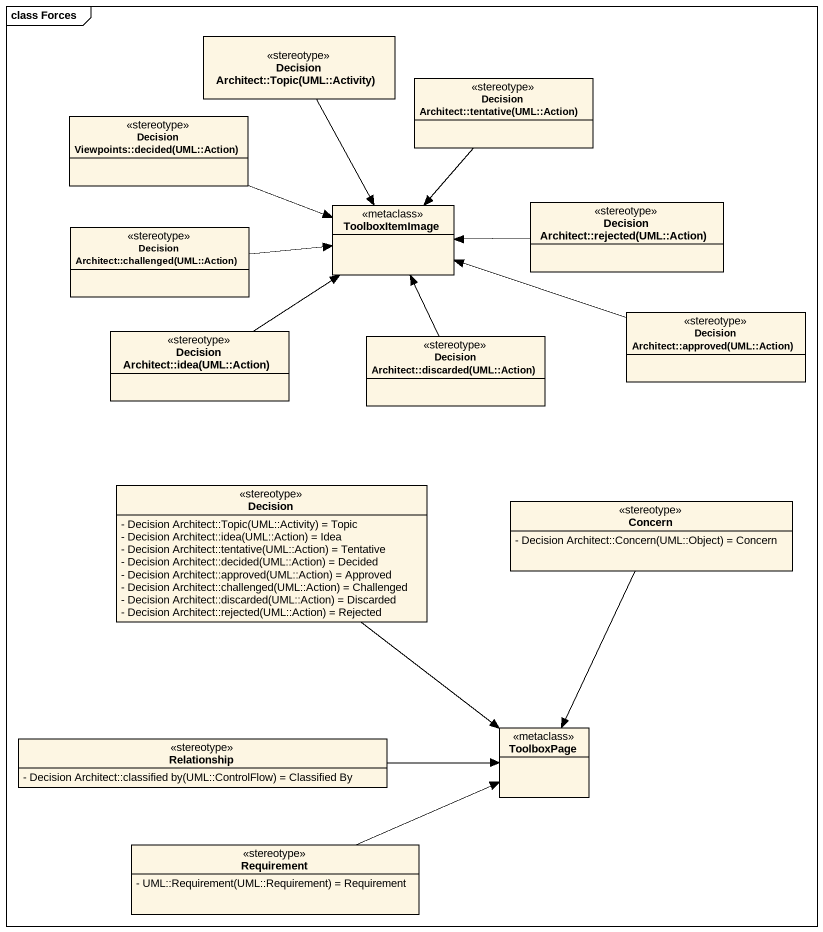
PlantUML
@startuml
mainframe class Forces
hide circle
hide empty members
skinparam classAttributeIconSize 0
class "Decision Architect::Topic(UML::Activity)" as Decision_Architect_Topic <<stereotype>>
class "Decision Architect::tentative(UML::Action)" as Decision_Architect <<stereotype>>
class "Decision Viewpoints::decided(UML::Action)" as Decision_Viewpoints_decided <<stereotype>>
class ToolboxItemImage <<metaclass>>
class "Decision Architect::rejected(UML::Action)" as Decision_Architect_rejected <<stereotype>>
class "Decision Architect::challenged(UML::Action)" as Decision_Architect_2 <<stereotype>>
class "Decision Architect::approved(UML::Action)" as Decision_Architect_approved <<stereotype>>
class "Decision Architect::idea(UML::Action)" as Decision_Architect_idea_UML <<stereotype>>
class "Decision Architect::discarded(UML::Action)" as Decision_Architect_3 <<stereotype>>
class Decision <<stereotype>> {
  {field} - Decision Architect::Topic(UML::Activity) = Topic
  {field} - Decision Architect::idea(UML::Action) = Idea
  {field} - Decision Architect::tentative(UML::Action) = Tentative
  {field} - Decision Architect::decided(UML::Action) = Decided
  {field} - Decision Architect::approved(UML::Action) = Approved
  {field} - Decision Architect::challenged(UML::Action) = Challenged
  {field} - Decision Architect::discarded(UML::Action) = Discarded
  {field} - Decision Architect::rejected(UML::Action) = Rejected
}
class Concern <<stereotype>> {
  {field} - Decision Architect::Concern(UML::Object) = Concern
}
class Relationship <<stereotype>> {
  {field} - Decision Architect::classified by(UML::ControlFlow) = Classified By
}
class ToolboxPage <<metaclass>>
class Requirement <<stereotype>> {
  {field} - UML::Requirement(UML::Requirement) = Requirement
}
Decision_Architect_Topic --> ToolboxItemImage
Decision_Architect --> ToolboxItemImage
Decision_Viewpoints_decided -right-> ToolboxItemImage
Decision_Architect_rejected -left-> ToolboxItemImage
Decision_Architect_2 -right-> ToolboxItemImage
Decision_Architect_approved -left-> ToolboxItemImage
Decision_Architect_idea_UML -up-> ToolboxItemImage
Decision_Architect_3 -up-> ToolboxItemImage
Decision --> ToolboxPage
Concern --> ToolboxPage
Relationship -right-> ToolboxPage
Requirement -right-> ToolboxPage
@enduml
